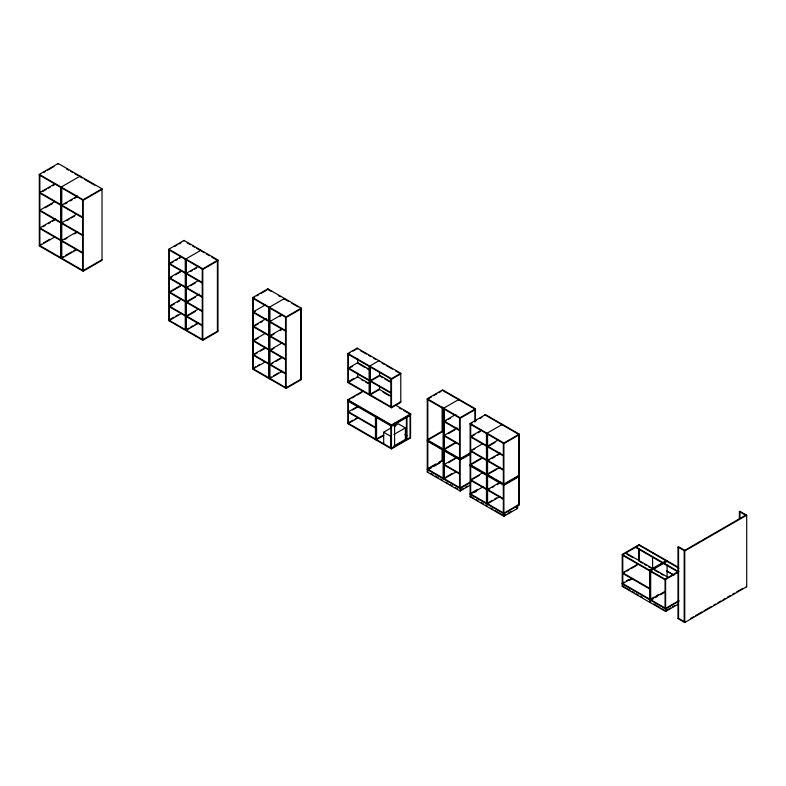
<?xml version="1.0" encoding="UTF-8"?>
<svg xmlns="http://www.w3.org/2000/svg" width="786" height="786" viewBox="0 0 786 786"><rect width="100%" height="100%" fill="white"/><g stroke="black" fill="none" stroke-linecap="round" stroke-linejoin="round"><path stroke-width="1.18" d="M39.3 174.394L58.193 163.488L102.023 188.797L102.023 260.323L83.129 271.229L39.3 245.93L39.3 174.394L83.129 199.703L102.023 188.797M43.495 172.615L45.598 171.407M47.7 170.189L53.998 166.553M55.6 183.403L39.86 192.491L60.66 204.507M43.004 191.322L46.158 189.505M48.251 188.286L50.353 187.078M52.456 185.869L54.548 184.651M80.113 176.143L61.21 187.048L61.21 258.584M54.548 201.717L39.86 210.196L60.66 222.212M45.107 207.809L52.456 203.574M77.519 196.058L61.77 205.146L82.569 217.152M64.924 203.977L67.016 202.759M70.17 200.941L72.273 199.732M74.365 198.514L76.468 197.306M102.023 189.436L83.129 200.342L39.3 175.042M55.6 218.813L39.86 227.901L60.66 239.907M43.004 226.732L45.107 225.513M48.251 223.696L50.353 222.487M52.456 221.279L54.548 220.06M76.468 214.362L61.77 222.851L82.569 234.857M67.016 220.463L69.119 219.255M71.221 218.036L74.365 216.219M41.403 244.073L39.3 245.281L83.129 270.59L102.023 259.685M43.495 242.864L49.793 239.229M54.548 237.126L39.86 245.605L39.86 175.366M77.519 231.467L61.77 240.555L82.569 252.561M64.924 239.376L67.016 238.168M74.365 233.923L76.468 232.715M61.21 257.936L63.312 256.727M65.415 255.509L71.713 251.874M73.815 250.665L75.908 249.457M76.468 249.771L61.77 258.26L61.77 188.011M168.843 249.191L184.022 240.428L217.968 260.028L217.968 331.554L202.788 340.318L168.843 320.717L168.843 249.191L202.788 268.792L217.968 260.028M174.914 246.323L176.938 245.163M178.962 243.994L180.986 242.825M181.546 256.452L169.403 263.457L185.26 272.614M170.415 263.516L173.451 261.767M175.475 260.598L177.498 259.429M179.522 258.26L181.546 257.091M181.546 270.689L169.403 277.694L185.26 286.851M170.415 277.753L172.439 276.584M175.475 274.835L180.534 271.907M198.514 266.248L186.37 273.263L202.238 282.41M190.418 271.563L192.442 270.394M194.466 269.225L196.49 268.065M181.546 284.915L169.403 291.93L185.26 301.087M170.415 291.989L180.534 286.143M198.514 280.484L186.37 287.489L202.238 296.646M188.394 286.969L186.37 288.138L202.238 297.295M190.418 285.799L195.478 282.881M181.546 299.152L169.403 306.167L185.26 315.324M170.415 306.226L174.463 303.887M177.498 302.138L179.522 300.969M199.526 294.131L186.37 301.726L202.238 310.883M195.478 297.118L186.37 302.374L202.238 311.531M173.903 317.161L168.843 320.079L202.788 339.68L217.968 330.916L217.408 330.592L217.408 260.343M175.926 315.992L177.95 314.822M181.546 313.388L169.403 320.403L169.403 250.154M198.514 308.957L186.37 315.962L202.238 325.119M195.478 311.354L186.37 316.611L202.238 325.768M186.832 329.295L188.856 328.126M190.88 326.956L192.904 325.787M194.928 324.618L196.952 323.449M198.514 323.184L186.37 330.199L186.37 259.95M252.689 297.599L267.869 288.835L301.254 308.112L301.254 379.648L286.084 388.412L252.689 369.125L252.689 297.599L286.084 316.876L301.254 308.112M254.713 297.069L252.689 298.238L286.084 317.515L301.254 308.76L300.704 308.436L300.704 378.675L301.254 378.999L286.084 387.763L252.689 368.487M256.737 295.9L258.761 294.74M260.785 293.571L266.857 290.063M265.393 304.86L253.249 311.865L268.832 320.865M255.273 311.344L253.249 312.514L268.832 321.503M266.405 318.507L253.249 326.102L268.832 335.101M258.309 323.822L253.249 326.75L268.832 335.74M260.333 322.653L262.357 321.494M282.086 314.498L269.942 321.503L285.524 330.503M280.062 316.306L282.086 315.137M265.393 333.323L253.249 340.338L268.832 349.328M258.309 338.059L253.249 340.977L268.832 349.976M282.086 328.735L269.942 335.74L285.524 344.74M273.99 334.05L269.942 336.388L285.524 345.378M280.062 330.542L282.086 329.373M265.393 347.559L253.249 354.574L268.832 363.564M257.297 352.885L253.249 355.213L268.832 364.213M260.333 351.126L265.393 348.208M282.086 342.971L269.942 349.976L285.524 358.976M273.99 348.286L269.942 350.625L285.524 359.615M253.701 367.897L255.725 366.738M257.749 365.569L259.773 364.399M265.393 361.796L253.249 368.811L253.249 298.562M282.086 357.198L269.942 364.213L285.524 373.203M272.978 363.103L269.942 364.851L285.524 373.851M276.014 361.354L281.074 358.426M269.382 378.125L271.406 376.956M273.43 375.787L278.49 372.869M282.086 371.434L269.942 378.449L269.942 308.2M347.874 353.474L357.168 348.11L400.781 373.291L400.781 402.403L391.487 407.767L347.874 382.585L347.874 353.474L391.487 378.656L400.781 373.291M349.937 352.924L347.874 354.113L391.487 379.294L400.781 373.93L395.584 370.933M353.042 351.136L356.137 349.348M352.56 366.286L348.434 368.673L369.125 380.62M354.073 378.361L347.874 381.947L391.487 407.119L400.781 401.754L400.221 401.43M378.498 376.494L370.235 381.259L390.927 393.206M410.076 414.851L410.076 438.175L391.487 448.904L347.874 423.723L347.874 399.76L363.034 391.006M349.937 399.209L347.874 400.408L391.487 425.59L410.695 414.497L410.695 413.858L396.154 405.458M351.922 398.07L355.105 396.232M356.972 395.152L362.022 392.234M369.685 394.533L378.97 389.168L391.438 396.36M357.728 406.382L348.434 411.746L375.443 427.338M352.56 410.007L357.728 407.02M353.042 420.097L347.874 423.084L391.487 448.266L410.076 437.527M355.105 418.909L357.168 417.72M357.728 418.044L348.434 423.408L348.434 401.371M470.126 485.227L460.095 491.014L427.26 472.062L427.26 398.738L442.125 390.161L474.96 409.113L474.96 422.003M442.194 390.269L442.754 389.944L475.461 408.828L475.461 420.864M431.514 396.93L427.26 399.386L460.095 418.339L474.96 409.761M433.636 395.712L436.82 393.865M438.942 392.646L441.064 391.418M347.874 399.76L391.487 424.941L410.695 413.858M410.076 415.499L391.487 426.228L347.874 401.047M383.686 443.756L383.686 432.241L390.996 428.016M394.13 426.209L398.315 423.792L405.37 427.869L405.37 439.394L393.884 446.026M376.003 439.315L383.224 435.149M383.784 435.473L376.553 439.639L376.553 417.612M393.884 434.511L405.37 427.869M459.044 399.347L443.677 408.219L443.677 479.038M458.611 399.74L459.162 399.426M410.007 438.067L410.567 437.743L410.567 414.566M455.919 414.389L444.237 421.129L459.535 429.962M446.36 420.549L444.237 421.777L459.535 430.61M448.482 419.321L450.604 418.093M427.26 398.738L460.095 417.7L475.461 408.828M442.685 407.05L442.685 431.543L442.125 431.219L427.26 439.806L460.095 458.759L470.716 452.628M442.685 431.543L427.82 440.121L427.82 399.71M456.98 428.006L444.237 435.365L459.535 444.198M448.482 433.558L454.858 429.883M517.65 505.86L517.65 508.365L503.895 516.304L470.126 496.811L470.126 423.497L485.001 414.91L518.76 434.403L518.76 475.461L518.2 475.137M485.06 415.018L485.62 414.694L519.251 434.118L519.251 475.029L518.701 475.353L518.701 434.432M472.258 422.907L470.126 424.135L503.895 443.628L518.76 435.041M474.38 421.679L476.503 420.461M479.686 418.614L481.808 417.395M445.8 448.049L455.035 442.724M455.919 442.862L444.237 449.602L444.237 409.182M481.307 430.276L470.686 436.407L486.455 445.505M474.94 434.599L470.686 437.045L486.455 446.153M478.124 432.752L480.246 431.534M502.372 424.371L487.015 433.243L487.015 504.052M501.94 424.764L502.5 424.44M435.758 464.015L427.26 468.918L460.655 488.194L460.655 490.7L460.095 490.376L463.259 488.548M438.942 462.168L442.125 460.331L444.178 461.52M429.431 468.947L431.534 467.739M433.646 466.52L439.964 462.875M427.26 472.062L427.82 471.738L427.82 441.408M456.98 457.128L444.237 464.477L459.535 473.319M448.482 462.669L454.858 458.995M482.368 443.894L470.686 450.643L486.455 459.741M472.808 450.054L474.94 448.826M470.421 453.443L460.095 459.397L427.26 440.445M470.716 453.915L460.095 460.046L427.26 441.093M498.186 440.022L487.566 446.153L503.335 455.251M495.003 442.498L487.566 446.792L503.335 455.9M470.126 423.497L503.895 442.98L519.251 434.118M445.8 477.171L452.176 473.486M455.919 471.973L444.237 478.713L444.237 450.889M480.452 458.592L470.126 464.555L503.895 484.048L519.379 475.108L519.379 476.395L503.895 485.335L470.126 465.843M482.368 458.13L470.686 464.87L470.686 424.46M500.309 453.031L487.566 460.39L503.335 469.488M489.698 459.8L487.566 461.028L503.335 470.136M491.82 458.572L495.003 456.735M497.125 455.507L499.248 454.288M482.368 473.005L470.686 479.755L486.455 488.853M472.808 479.165L479.185 475.491M460.095 487.87L470.716 481.739M470.716 482.388L460.095 488.519L427.26 469.556L442.685 460.655L442.685 449.769M487.015 474.302L496.565 468.78M465.361 487.34L467.464 486.121M500.309 467.267L487.566 474.616L487.566 434.206M477.564 489.373L470.126 493.667L503.895 513.16L518.76 504.573L518.2 504.248M483.429 486.632L470.126 494.306L503.895 513.798L518.76 505.221L518.76 476.748L518.2 476.424M474.4 492.488L476.513 491.27M470.126 496.811L471.246 496.811M500.309 482.142L487.566 489.501L503.335 498.599M489.698 488.912L487.566 490.14L503.335 499.248M491.82 487.693L493.942 486.465M497.125 484.628L499.248 483.4M519.379 475.746L503.895 484.687L470.126 465.194M487.015 503.413L492.321 500.348M494.443 499.12L496.565 497.892M500.309 496.379L487.566 503.738L487.566 475.903M503.895 515.665L505.997 514.447M508.11 513.229L511.264 511.401M678.328 604.12L665.604 611.459L622.247 586.425L622.217 554.435L638.635 544.953L678.888 568.268M638.694 545.062L639.254 544.737L678.426 567.354M639.185 545.278L622.767 554.749L622.807 586.101L622.247 586.425M652.527 553.049L653.078 552.725M652.645 553.118L653.205 552.794M638.163 563.926L622.767 572.817L649.56 588.282M624.821 572.277L622.767 573.456L649.56 588.93M626.874 571.088L628.928 569.909M630.981 568.72L637.132 565.163M739.39 518.907L739.39 511.637L739.95 511.313L746.7 515.213L746.7 586.749L684.753 622.512L678.004 618.611L678.004 547.085L678.554 546.761L684.753 550.338M624.271 582.072L622.217 583.261L665.604 608.315L678.947 600.612M626.314 580.893L628.368 579.704M622.247 583.919L632.003 578.25M629.439 580.412L631.463 579.243M665.978 560.742L649.56 570.223L649.56 599.05M746.14 514.889L684.193 550.662L684.193 622.188M667.039 560.782L650.12 570.548L650.12 602.518L650.68 602.194L650.12 601.88M666.597 561.175L667.157 560.85M678.004 547.085L684.753 550.976L746.7 515.213M667.098 561.391L650.68 570.862L650.68 599.689M678.367 571.471L678.367 572.12L664.003 563.817L664.003 563.179L678.367 571.471L665.054 579.164L665.054 607.991M622.217 554.435L665.604 579.488L678.947 571.786M652.174 598.185L654.227 597.006M656.281 595.817L658.334 594.629M650.12 600.013L665.044 591.396M651.24 600.013L653.264 598.844M655.288 597.674L657.312 596.505M660.358 594.747L665.428 591.829M678.947 601.251L665.604 608.953L622.217 583.9M666.626 610.231L670.674 607.892M672.698 606.723L674.732 605.554M678.004 618.611L678.554 618.287L678.554 546.761M690.491 618.553L693.645 616.735M695.748 615.526L702.045 611.881M704.148 610.673L711.497 606.428M713.59 605.22L715.692 604.002M717.795 602.793L720.939 600.976M723.041 599.757L725.144 598.549M727.247 597.34L730.39 595.513M732.493 594.304L734.596 593.096M736.688 591.878L742.996 588.242M739.39 511.637L745.59 515.213M66.545 168.951L68.628 170.159M70.72 171.358L72.803 172.566M74.886 173.775L78.02 175.583M80.113 176.781L82.196 177.99M84.279 179.198L94.723 185.221M187.206 242.903L190.389 244.741M192.511 245.969L194.633 247.197M196.755 248.415L199.939 250.253M201.55 251.196L200.99 250.223L185.82 258.987L185.82 330.523M202.051 251.481L204.173 252.709M206.296 253.927L209.479 255.764M211.601 256.993L217.968 260.667L202.788 269.431L168.843 249.83M268.429 289.798L267.869 288.835M268.91 290.083L271.003 291.282M278.303 295.507L280.386 296.705M284.001 298.798L288.737 301.529M291.871 303.337L298.13 306.953M459.103 400.605L458.543 399.632M357.728 349.072L357.168 348.11M360.283 350.546L366.512 354.142M368.585 355.341L370.668 356.549M373.782 358.347L375.855 359.546M379.53 361.658L378.97 360.695L369.685 366.06L369.685 395.171M382.084 363.142L384.167 364.34M386.24 365.539L392.469 369.135M746.14 586.425L746.7 586.749M370.137 369.833L357.728 362.66L348.434 368.025L369.125 379.972M390.907 381.819L379.53 375.256L370.235 380.62L390.927 392.568M358.76 363.908L364.969 367.484M367.033 368.683L369.106 369.882M380.562 376.494L382.635 377.693M384.708 378.881L389.876 381.868M169.403 264.106L185.26 273.263M186.37 273.901L202.238 283.058M269.942 322.152L285.524 331.142M39.86 193.14L60.66 205.146M61.77 205.794L82.569 217.801M357.168 376.573L369.626 383.774M361.324 379.618L363.397 380.817M365.47 382.016L367.553 383.214M383.126 392.204L389.355 395.81M399.268 407.905L401.341 409.103M403.424 410.302L410.695 414.497M444.237 436.014L459.535 444.847M470.686 451.282L486.455 460.39M169.403 278.342L185.26 287.489M666.597 570.832L673.769 574.969M666.597 570.97L673.769 575.116M39.86 210.845L60.66 222.851M61.77 223.499L82.569 235.505M652.665 568.435L625.872 552.961L625.872 553.609M653.775 569.074L668.149 577.376M626.904 554.199L633.084 557.775M640.295 561.941L642.358 563.13M644.422 564.319L646.475 565.507M648.538 566.696L650.602 567.885M654.807 570.312L658.914 572.68M660.967 573.868L663.02 575.057M169.403 292.569L185.26 301.726M622.767 555.397L649.56 570.862M650.68 571.51L665.054 579.803M394.022 424.116L394.582 424.44L394.582 446.477L394.022 446.153M404.908 434.55L406.971 435.739M39.86 228.549L60.66 240.555M61.77 241.204L82.569 253.21M516.53 505.86L517.09 508.689L516.53 508.365M444.237 465.125L459.535 473.958M470.686 480.393L486.455 489.501M169.403 306.805L185.26 315.962M383.686 432.241L390.75 436.318L390.75 447.833M348.434 412.385L375.443 427.977M430.993 473.575L433.115 474.803M435.238 476.021L438.411 477.859M440.533 479.077L442.646 480.305M445.829 482.132L447.941 483.361M450.064 484.579L452.176 485.807M455.359 487.644L457.472 488.863M471.747 497.096L473.85 498.314M475.962 499.532L478.075 500.751M481.238 502.578L483.351 503.797M485.463 505.015L487.566 506.233M490.729 508.061L492.842 509.279M494.954 510.497L502.342 514.761M623.838 586.7L630.028 590.276M632.091 591.465L634.164 592.664M636.228 593.852L638.291 595.041M640.354 596.24L642.417 597.429M653.775 603.982L659.975 607.558M662.038 608.757L664.101 609.946M679.585 618.887L683.722 621.274M739.95 511.313L739.95 518.593M684.753 550.976L684.753 622.512M667.098 564.987L667.098 577.003M666.164 608.639L666.164 611.135M665.604 579.488L665.604 611.459M652.527 556.714L652.645 569.005M639.185 548.883L639.185 560.89M638.635 548.559L638.694 560.949M519.251 476.463L519.251 504.789L518.701 505.113L518.701 476.788M504.455 513.484L504.455 515.98M503.895 442.98L503.895 516.304M503.335 443.304L503.335 483.724M503.335 485.011L503.335 512.836M486.455 433.558L486.455 473.978M486.455 475.265L486.455 503.089M485.001 414.91L485.001 415.548M470.686 466.157L470.686 493.991M460.095 417.7L460.095 491.014M459.535 418.024L459.535 458.435M459.535 459.722L459.535 487.546M443.117 408.543L443.117 448.953M443.117 450.25L443.117 478.075M442.125 407.944L442.125 431.219M442.125 449.445L442.125 460.979M395.142 422.789L395.142 426.464M391.487 378.656L391.487 407.767M391.487 424.941L391.487 448.904M390.927 378.97L390.927 406.804M390.927 425.904L390.927 447.941M379.53 372.554L379.53 376.18M379.53 385.857L379.53 389.492L370.235 394.857L370.235 367.023M376.003 416.639L376.003 439.964M375.443 416.963L375.443 439.001M369.125 366.384L369.125 394.208M357.728 358.75L357.728 363.594M357.728 373.271L357.728 376.897L348.434 382.261L348.434 354.437M286.084 316.876L286.084 388.412M285.524 317.2L285.524 387.439M284.561 299.112L284.561 298.474L269.382 307.238L269.382 378.764M268.832 307.562L268.832 377.801M202.788 268.792L202.788 340.318M202.238 269.107L202.238 339.356M185.26 259.311L185.26 329.55M184.022 240.428L184.022 241.066M83.129 199.703L83.129 271.229M82.569 200.027L82.569 270.266M60.66 187.373L60.66 257.611M58.193 163.488L58.193 164.136M662.883 562.53L636.09 547.066L636.09 547.704L662.883 563.179L662.883 562.53M406.971 417.287L406.421 416.963L406.421 439.001L406.971 439.315L406.971 417.287"/></g></svg>
